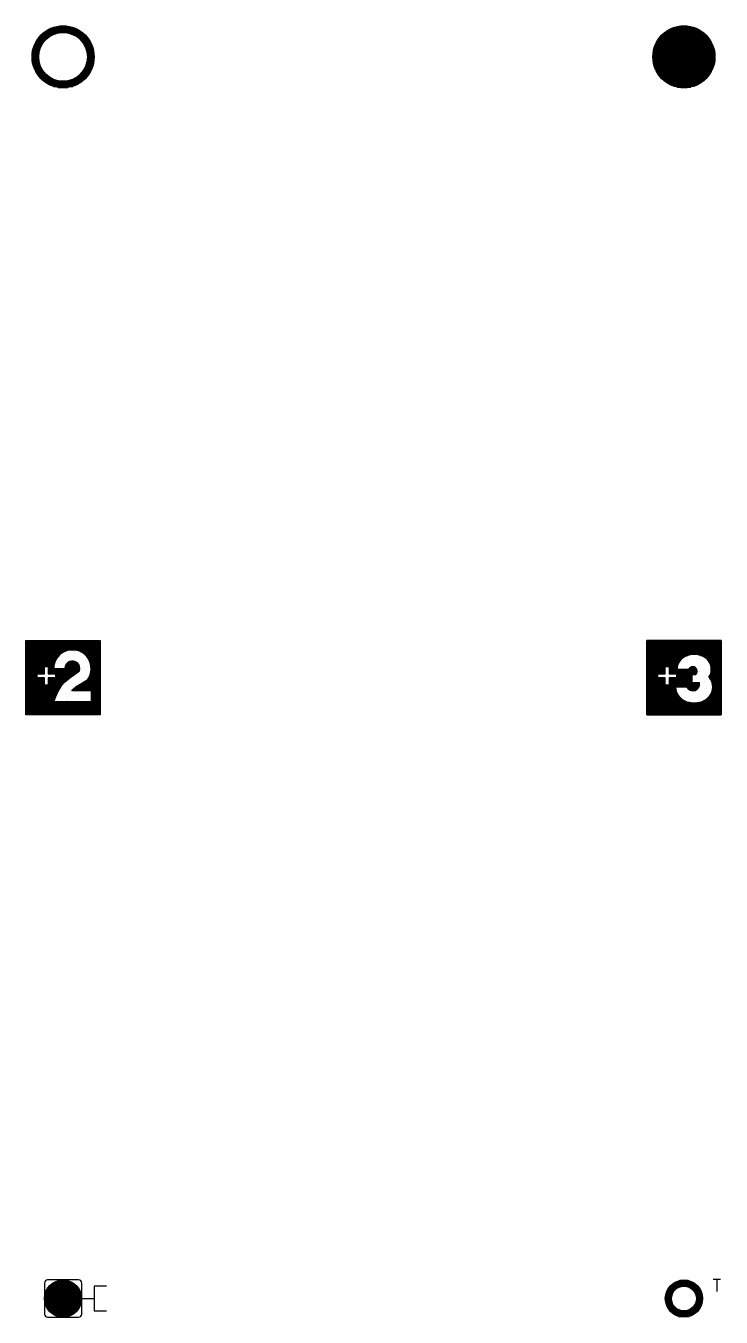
# Model space of a CAD drawing. Header units: millimetres. Extents: x -3 to 2253, y -3 to 1300.
# Drawn here: x 1699 to 1811, y 702 to 910 of the extents above; entities that cross this region are included whole.
import ezdxf

# ---------------------------------------------------------------- set-up
doc = ezdxf.new("R2010")
doc.units = ezdxf.units.MM
for name, color, linetype in [('CYAN', 4, 'Continuous'), ('GROEN', 3, 'Continuous'), ('ROOD', 1, 'Continuous'), ('TXT', 7, 'Continuous'), ('VEILIG', 7, 'Continuous')]:
    doc.layers.add(name, color=color, linetype=linetype)
doc.styles.add('ROMAND', font='romand')

# ---------------------------------------------------------------- blocks, each defined once
blk = doc.blocks.new('*X507')
at = {"color": 0}
for p, q in [((-2.12, 2.12), (2.12, 2.12)), ((-1.98, 2.25), (1.98, 2.25)), ((-1.83, 2.38), (1.83, 2.38)), ((-1.66, 2.5), (1.66, 2.5)), ((-1.45, 2.62), (1.45, 2.62)), ((-1.2, 2.75), (1.2, 2.75)), ((-0.86, 2.88), (0.86, 2.88)), ((-3, 0.12), (3, 0.12)), ((-3, 0), (3, 0)), ((-2.99, 0.25), (2.99, 0.25)), ((-2.98, 0.38), (2.98, 0.38)), ((-2.96, 0.5), (2.96, 0.5)), ((-2.93, 0.62), (2.93, 0.62)), ((-2.9, 0.75), (2.9, 0.75)), ((-2.87, 0.88), (2.87, 0.88)), ((-2.83, 1), (2.83, 1)), ((-2.78, 1.12), (2.78, 1.12)), ((-2.73, 1.25), (2.73, 1.25)), ((-2.67, 1.38), (2.67, 1.38)), ((-2.6, 1.5), (2.6, 1.5)), ((-2.52, 1.62), (2.52, 1.62)), ((-2.44, 1.75), (2.44, 1.75)), ((-2.34, 1.88), (2.34, 1.88)), ((-2.24, 2), (2.24, 2)), ((-3, -0.12), (3, -0.12)), ((-2.99, -0.25), (2.99, -0.25)), ((-2.98, -0.38), (2.98, -0.38)), ((-2.96, -0.5), (2.96, -0.5)), ((-2.93, -0.62), (2.93, -0.62)), ((-2.9, -0.75), (2.9, -0.75)), ((-2.87, -0.88), (2.87, -0.88)), ((-2.83, -1), (2.83, -1)), ((-2.78, -1.12), (2.78, -1.12)), ((-2.73, -1.25), (2.73, -1.25)), ((-2.67, -1.38), (2.67, -1.38)), ((-2.6, -1.5), (2.6, -1.5)), ((-2.52, -1.62), (2.52, -1.62)), ((-2.44, -1.75), (2.44, -1.75)), ((-2.34, -1.88), (2.34, -1.88)), ((-2.24, -2), (2.24, -2)), ((-2.12, -2.12), (2.12, -2.12)), ((-1.98, -2.25), (1.98, -2.25)), ((-1.83, -2.38), (1.83, -2.38)), ((-1.66, -2.5), (1.66, -2.5)), ((-1.45, -2.62), (1.45, -2.62)), ((-1.2, -2.75), (1.2, -2.75)), ((-0.86, -2.88), (0.86, -2.88))]:
    blk.add_line(p, q, dxfattribs=at)
blk = doc.blocks.new('2006')
at = {"layer": 'VEILIG'}
for p, q in [((-3, 2.5), (-3, -2.5)), ((2.5, 3), (-2.5, 3)), ((3, -2.5), (3, 2.5)), ((3, 0), (5, 0)), ((5, 2), (5, -2)), ((7, 2), (5, 2)), ((5, -2), (7, -2)), ((-2.5, -3), (2.5, -3))]:
    blk.add_line(p, q, dxfattribs=at)
blk.add_circle((0, 0), 3, dxfattribs=at)
for centre, start, end in [((-2.5, 2.5), 90, 180), ((2.5, 2.5), 0, 90), ((-2.5, -2.5), 180, 270), ((2.5, -2.5), 270, 0)]:
    blk.add_arc(centre, 0.5, start, end, dxfattribs=at)
at = {"layer": 'ROOD'}
blk.add_blockref('*X507', (0, 0), dxfattribs=at)
blk = doc.blocks.new('*X509')
at = {"color": 0}
for p, q in [((852.66, 203.88), (854.3, 203.88)), ((852.76, 204), (857.24, 204)), ((852.88, 204.12), (857.12, 204.12)), ((853.02, 204.25), (856.98, 204.25)), ((853.17, 204.38), (856.83, 204.38)), ((853.34, 204.5), (856.66, 204.5)), ((853.55, 204.62), (856.45, 204.62)), ((853.8, 204.75), (856.2, 204.75)), ((854.14, 204.88), (855.86, 204.88)), ((855.7, 203.88), (857.34, 203.88)), ((852, 202.12), (853, 202.12)), ((852, 202), (853, 202)), ((852, 201.88), (853, 201.88)), ((852.01, 202.25), (853.02, 202.25)), ((852.02, 202.38), (853.04, 202.38)), ((852.04, 202.5), (853.06, 202.5)), ((852.07, 202.62), (853.1, 202.62)), ((852.1, 202.75), (853.15, 202.75)), ((852.13, 202.88), (853.2, 202.88)), ((852.17, 203), (853.27, 203)), ((852.22, 203.12), (853.35, 203.12)), ((852.27, 203.25), (853.44, 203.25)), ((852.33, 203.38), (853.55, 203.38)), ((852.4, 203.5), (853.68, 203.5)), ((852.48, 203.62), (853.83, 203.62)), ((852.56, 203.75), (854.03, 203.75)), ((855.97, 203.75), (857.44, 203.75)), ((856.17, 203.62), (857.52, 203.62)), ((856.32, 203.5), (857.6, 203.5)), ((856.45, 203.38), (857.67, 203.38)), ((856.56, 203.25), (857.73, 203.25)), ((856.65, 203.12), (857.78, 203.12)), ((856.73, 203), (857.83, 203)), ((856.8, 202.88), (857.87, 202.88)), ((856.85, 202.75), (857.9, 202.75)), ((856.9, 202.62), (857.93, 202.62)), ((856.94, 202.5), (857.96, 202.5)), ((856.96, 202.38), (857.98, 202.38)), ((856.98, 202.25), (857.99, 202.25)), ((857, 202.12), (858, 202.12)), ((857, 202), (858, 202)), ((857, 201.88), (858, 201.88)), ((852.01, 201.75), (853.02, 201.75)), ((852.02, 201.62), (853.04, 201.62)), ((852.04, 201.5), (853.06, 201.5)), ((852.07, 201.38), (853.1, 201.38)), ((852.1, 201.25), (853.15, 201.25)), ((852.13, 201.12), (853.2, 201.12)), ((852.17, 201), (853.27, 201)), ((852.22, 200.88), (853.35, 200.88)), ((852.27, 200.75), (853.44, 200.75)), ((852.33, 200.62), (853.55, 200.62)), ((852.4, 200.5), (853.68, 200.5)), ((852.48, 200.38), (853.83, 200.38)), ((852.56, 200.25), (854.03, 200.25)), ((852.66, 200.12), (854.3, 200.12)), ((852.76, 200), (857.24, 200)), ((852.88, 199.88), (857.12, 199.88)), ((853.02, 199.75), (856.98, 199.75)), ((855.7, 200.12), (857.34, 200.12)), ((855.97, 200.25), (857.44, 200.25)), ((856.17, 200.38), (857.52, 200.38)), ((856.32, 200.5), (857.6, 200.5)), ((856.45, 200.62), (857.67, 200.62)), ((856.56, 200.75), (857.73, 200.75)), ((856.65, 200.88), (857.78, 200.88)), ((856.73, 201), (857.83, 201)), ((856.8, 201.12), (857.87, 201.12)), ((856.85, 201.25), (857.9, 201.25)), ((856.9, 201.38), (857.93, 201.38)), ((856.94, 201.5), (857.96, 201.5)), ((856.96, 201.62), (857.98, 201.62)), ((856.98, 201.75), (857.99, 201.75)), ((853.17, 199.62), (856.83, 199.62)), ((853.34, 199.5), (856.66, 199.5)), ((853.55, 199.38), (856.45, 199.38)), ((853.8, 199.25), (856.2, 199.25)), ((854.14, 199.12), (855.86, 199.12))]:
    blk.add_line(p, q, dxfattribs=at)
blk = doc.blocks.new('2007')
at = {"layer": 'VEILIG'}
for radius in [3, 2]:
    blk.add_circle((0, 0), radius, dxfattribs=at)
at = {"layer": 'ROOD'}
blk.add_blockref('*X509', (-855, -202), dxfattribs=at)
at = {"layer": 'TXT', "style": 'ROMAND'}
blk.add_text('T', height=2, dxfattribs=at).set_placement((4.61, 1.11))
blk = doc.blocks.new('*X565')
at = {"color": 0}
for p, q in [((-6, 5.91), (6, 5.91)), ((-6, 5.82), (6, 5.82)), ((-6, 5.72), (6, 5.72)), ((-6, 5.63), (6, 5.63)), ((-6, 5.53), (6, 5.53)), ((-6, 5.44), (6, 5.44)), ((-6, 5.35), (6, 5.35)), ((-6, 5.25), (6, 5.25)), ((-6, 5.16), (6, 5.16)), ((-6, 5.07), (6, 5.07)), ((-6, 4.97), (6, 4.97)), ((-6, 4.88), (6, 4.88)), ((-6, 4.78), (6, 4.78)), ((-6, 4.69), (6, 4.69)), ((-6, 4.6), (6, 4.6)), ((-6, 4.5), (6, 4.5)), ((-6, 4.41), (0.77, 4.41)), ((-6, 4.31), (0.46, 4.31)), ((-6, 4.22), (0.24, 4.22)), ((2.23, 4.41), (6, 4.41)), ((2.54, 4.31), (6, 4.31)), ((2.76, 4.22), (6, 4.22)), ((-6, 4.13), (0.05, 4.13)), ((-6, 4.03), (-0.11, 4.03)), ((-6, 3.94), (-0.25, 3.94)), ((-6, 3.85), (-0.37, 3.85)), ((-6, 3.75), (-0.48, 3.75)), ((-6, 3.66), (-0.58, 3.66)), ((-6, 3.56), (-0.68, 3.56)), ((-6, 3.47), (-0.76, 3.47)), ((-6, 3.38), (-0.84, 3.38)), ((-6, 3.28), (-0.91, 3.28)), ((-6, 3.19), (-0.98, 3.19)), ((-6, 3.1), (-1.04, 3.1)), ((-6, 3), (-1.1, 3)), ((-6, 2.91), (-1.15, 2.91)), ((-6, 2.81), (-1.2, 2.81)), ((-6, 2.72), (-1.24, 2.72)), ((-6, 2.63), (-1.28, 2.63)), ((-6, 2.53), (-1.32, 2.53)), ((-6, 2.44), (-1.35, 2.44)), ((-6, 2.35), (-1.38, 2.35)), ((-6, 2.25), (-1.4, 2.25)), ((-6, 2.16), (-1.43, 2.16)), ((0.5, 2.16), (2.5, 2.16)), ((0.56, 2.25), (2.44, 2.25)), ((0.65, 2.35), (2.35, 2.35)), ((0.75, 2.44), (2.25, 2.44)), ((0.89, 2.53), (2.11, 2.53)), ((1.09, 2.63), (1.91, 2.63)), ((2.95, 4.13), (6, 4.13)), ((3.11, 4.03), (6, 4.03)), ((3.25, 3.94), (6, 3.94)), ((3.37, 3.85), (6, 3.85)), ((3.48, 3.75), (6, 3.75)), ((3.58, 3.66), (6, 3.66)), ((3.68, 3.56), (6, 3.56)), ((3.76, 3.47), (6, 3.47)), ((3.84, 3.38), (6, 3.38)), ((3.91, 3.28), (6, 3.28)), ((3.98, 3.19), (6, 3.19)), ((4.04, 3.1), (6, 3.1)), ((4.1, 3), (6, 3)), ((4.15, 2.91), (6, 2.91)), ((4.2, 2.81), (6, 2.81)), ((4.24, 2.72), (6, 2.72)), ((4.28, 2.63), (6, 2.63)), ((4.32, 2.53), (6, 2.53)), ((4.35, 2.44), (6, 2.44)), ((4.38, 2.35), (6, 2.35)), ((4.4, 2.25), (6, 2.25)), ((4.43, 2.16), (6, 2.16)), ((-6, 2.06), (-1.45, 2.06)), ((-6, 1.97), (-1.46, 1.97)), ((-6, 1.88), (-1.48, 1.88)), ((-6, 1.78), (-3, 1.78)), ((-6, 1.69), (-3, 1.69)), ((-6, 1.59), (-3, 1.59)), ((-6, 1.5), (-3, 1.5)), ((-6, 1.41), (-3, 1.41)), ((-6, 1.31), (-3, 1.31)), ((-6, 1.22), (-3, 1.22)), ((-6, 1.13), (-3, 1.13)), ((-6, 1.03), (-3, 1.03)), ((-6, 0.94), (-3, 0.94)), ((-6, 0.84), (-3, 0.84)), ((-6, 0.75), (-3, 0.75)), ((-6, 0.66), (-3, 0.66)), ((-6, 0.56), (-4.2, 0.56)), ((-6, 0.47), (-4.2, 0.47)), ((-6, 0.38), (-4.2, 0.38)), ((-6, 0.28), (-4.2, 0.28)), ((-6, 0.19), (-4.2, 0.19)), ((-6, 0.09), (-4.2, 0.09)), ((-6, 0), (-4.2, 0)), ((-2.4, 1.78), (-1.49, 1.78)), ((-2.4, 1.69), (-1.49, 1.69)), ((-2.4, 1.59), (-1.5, 1.59)), ((-2.4, 1.5), (-1.5, 1.5)), ((-2.4, 1.41), (2.7, 1.41)), ((-2.4, 1.31), (2.69, 1.31)), ((-2.4, 1.22), (2.67, 1.22)), ((-2.4, 1.13), (2.64, 1.13)), ((-2.4, 1.03), (2.52, 1.03)), ((-2.4, 0.94), (2.4, 0.94)), ((-2.4, 0.84), (2.27, 0.84)), ((-2.4, 0.75), (2.14, 0.75)), ((-2.4, 0.66), (2.01, 0.66)), ((-1.2, 0.56), (1.89, 0.56)), ((-1.2, 0.47), (1.76, 0.47)), ((-1.2, 0.38), (1.64, 0.38)), ((-1.2, 0.28), (1.52, 0.28)), ((-1.2, 0.19), (1.4, 0.19)), ((-1.2, 0.09), (1.28, 0.09)), ((-1.2, 0), (1.15, 0)), ((0.3, 1.59), (2.7, 1.59)), ((0.3, 1.5), (2.7, 1.5)), ((0.31, 1.69), (2.69, 1.69)), ((0.33, 1.78), (2.67, 1.78)), ((0.36, 1.88), (2.64, 1.88)), ((0.4, 1.97), (2.6, 1.97)), ((0.44, 2.06), (2.56, 2.06)), ((4.19, 0), (6, 0)), ((4.23, 0.09), (6, 0.09)), ((4.27, 0.19), (6, 0.19)), ((4.3, 0.28), (6, 0.28)), ((4.32, 0.38), (6, 0.38)), ((4.34, 0.47), (6, 0.47)), ((4.35, 0.56), (6, 0.56)), ((4.38, 0.66), (6, 0.66)), ((4.4, 0.75), (6, 0.75)), ((4.43, 0.84), (6, 0.84)), ((4.45, 2.06), (6, 2.06)), ((4.45, 0.94), (6, 0.94)), ((4.46, 1.97), (6, 1.97)), ((4.46, 1.03), (6, 1.03)), ((4.48, 1.88), (6, 1.88)), ((4.48, 1.13), (6, 1.13)), ((4.49, 1.78), (6, 1.78)), ((4.49, 1.69), (6, 1.69)), ((4.49, 1.31), (6, 1.31)), ((4.49, 1.22), (6, 1.22)), ((4.5, 1.59), (6, 1.59)), ((4.5, 1.5), (6, 1.5)), ((4.5, 1.41), (6, 1.41)), ((-6, -0.09), (-3, -0.09)), ((-6, -0.19), (-3, -0.19)), ((-6, -0.28), (-3, -0.28)), ((-6, -0.38), (-3, -0.38)), ((-6, -0.47), (-3, -0.47)), ((-6, -0.56), (-3, -0.56)), ((-6, -0.66), (-3, -0.66)), ((-6, -0.75), (-3, -0.75)), ((-6, -0.84), (-3, -0.84)), ((-6, -0.94), (-3, -0.94)), ((-6, -1.03), (-3, -1.03)), ((-6, -1.13), (-3, -1.13)), ((-6, -1.22), (-0.2, -1.22)), ((-6, -1.31), (-0.26, -1.31)), ((-6, -1.41), (-0.32, -1.41)), ((-6, -1.5), (-0.39, -1.5)), ((-6, -1.59), (-0.45, -1.59)), ((-6, -1.69), (-0.52, -1.69)), ((-6, -1.78), (-0.57, -1.78)), ((-6, -1.88), (-0.62, -1.88)), ((-6, -1.97), (-0.67, -1.97)), ((-6, -2.06), (-0.72, -2.06)), ((-2.4, -0.09), (1.03, -0.09)), ((-2.4, -0.19), (0.91, -0.19)), ((-2.4, -0.28), (0.79, -0.28)), ((-2.4, -0.38), (0.67, -0.38)), ((-2.4, -0.47), (0.55, -0.47)), ((-2.4, -0.56), (0.43, -0.56)), ((-2.4, -0.66), (0.3, -0.66)), ((-2.4, -0.75), (0.21, -0.75)), ((-2.4, -0.84), (0.13, -0.84)), ((-2.4, -0.94), (0.05, -0.94)), ((-2.4, -1.03), (-0.04, -1.03)), ((-2.4, -1.13), (-0.12, -1.13)), ((1.45, -2.06), (6, -2.06)), ((1.53, -1.97), (6, -1.97)), ((1.62, -1.88), (6, -1.88)), ((1.72, -1.78), (6, -1.78)), ((1.82, -1.69), (6, -1.69)), ((1.91, -1.59), (6, -1.59)), ((2.01, -1.5), (6, -1.5)), ((2.12, -1.41), (6, -1.41)), ((2.27, -1.31), (6, -1.31)), ((2.43, -1.22), (6, -1.22)), ((2.58, -1.13), (6, -1.13)), ((2.74, -1.03), (6, -1.03)), ((2.9, -0.94), (6, -0.94)), ((3.06, -0.84), (6, -0.84)), ((3.22, -0.75), (6, -0.75)), ((3.38, -0.66), (6, -0.66)), ((3.54, -0.56), (6, -0.56)), ((3.7, -0.47), (6, -0.47)), ((3.85, -0.38), (6, -0.38)), ((3.96, -0.28), (6, -0.28)), ((4.05, -0.19), (6, -0.19)), ((4.13, -0.09), (6, -0.09)), ((-6, -2.16), (-0.77, -2.16)), ((-6, -2.25), (-0.82, -2.25)), ((-6, -2.35), (-0.86, -2.35)), ((-6, -2.44), (-0.9, -2.44)), ((-6, -2.53), (-0.94, -2.53)), ((-6, -2.63), (-0.98, -2.63)), ((-6, -2.72), (-1.02, -2.72)), ((-6, -2.81), (-1.06, -2.81)), ((-6, -2.91), (-1.1, -2.91)), ((-6, -3), (-1.14, -3)), ((-6, -3.1), (-1.18, -3.1)), ((-6, -3.19), (-1.22, -3.19)), ((-6, -3.28), (-1.26, -3.28)), ((-6, -3.38), (-1.29, -3.38)), ((-6, -3.47), (-1.33, -3.47)), ((-6, -3.56), (-1.37, -3.56)), ((-6, -3.66), (-1.4, -3.66)), ((-6, -3.75), (-1.44, -3.75)), ((-6, -3.85), (-1.48, -3.85)), ((-6, -3.94), (6, -3.94)), ((-6, -4.03), (6, -4.03)), ((-6, -4.13), (6, -4.13)), ((4.5, -2.16), (6, -2.16)), ((4.5, -2.25), (6, -2.25)), ((4.5, -2.35), (6, -2.35)), ((4.5, -2.44), (6, -2.44)), ((4.5, -2.53), (6, -2.53)), ((4.5, -2.63), (6, -2.63)), ((4.5, -2.72), (6, -2.72)), ((4.5, -2.81), (6, -2.81)), ((4.5, -2.91), (6, -2.91)), ((4.5, -3), (6, -3)), ((4.5, -3.1), (6, -3.1)), ((4.5, -3.19), (6, -3.19)), ((4.5, -3.28), (6, -3.28)), ((4.5, -3.38), (6, -3.38)), ((4.5, -3.47), (6, -3.47)), ((4.5, -3.56), (6, -3.56)), ((4.5, -3.66), (6, -3.66)), ((4.5, -3.75), (6, -3.75)), ((4.5, -3.85), (6, -3.85)), ((-6, -4.22), (6, -4.22)), ((-6, -4.31), (6, -4.31)), ((-6, -4.41), (6, -4.41)), ((-6, -4.5), (6, -4.5)), ((-6, -4.6), (6, -4.6)), ((-6, -4.69), (6, -4.69)), ((-6, -4.78), (6, -4.78)), ((-6, -4.88), (6, -4.88)), ((-6, -4.97), (6, -4.97)), ((-6, -5.07), (6, -5.07)), ((-6, -5.16), (6, -5.16)), ((-6, -5.25), (6, -5.25)), ((-6, -5.35), (6, -5.35)), ((-6, -5.44), (6, -5.44)), ((-6, -5.53), (6, -5.53)), ((-6, -5.63), (6, -5.63)), ((-6, -5.72), (6, -5.72)), ((-6, -5.82), (6, -5.82)), ((-6, -5.91), (6, -5.91))]:
    blk.add_line(p, q, dxfattribs=at)
blk = doc.blocks.new('PIC-102')
at = {"layer": 'VEILIG'}
for p, q in [((-6, 6), (6, 6)), ((-6, -6), (-6, 6)), ((1.8, 4.2), (1.8, 4.2)), ((6, 6), (6, -6)), ((-1.5, 1.5), (0.3, 1.5)), ((4.5, -3.9), (-1.5, -3.9)), ((4.5, -2.1), (1.42, -2.1)), ((4.5, -2.1), (4.5, -3.9)), ((6, -6), (-6, -6))]:
    blk.add_line(p, q, dxfattribs=at)
blk.add_lwpolyline([(-3, 0), (-4.2, 0), (-4.2, 0.6), (-3, 0.6), (-3, 1.8), (-2.4, 1.8), (-2.4, 0.6), (-1.2, 0.6), (-1.2, 0), (-2.4, 0), (-2.4, -1.2), (-3, -1.2)], close=True, dxfattribs=at)
for points in [[(-1.5, -3.9), (-1.15, -3), (-0.84, -2.3), (-0.54, -1.72), (-0.18, -1.2), (0.27, -0.69), (1.32, 0.13), (1.82, 0.52), (2.64, 1.12)], [(0.52, -3.69), (0.52, -3.69)], [(0.52, -3.69), (0.52, -3.69)], [(0.78, -3.07), (0.78, -3.07)], [(0.78, -3.07), (0.78, -3.07)], [(1.01, -2.65), (1.01, -2.65)], [(1.01, -2.65), (1.01, -2.65)], [(1.24, -2.31), (1.24, -2.31)], [(1.24, -2.31), (1.24, -2.31)]]:
    blk.add_lwpolyline(points, dxfattribs=at)
blk.add_lwpolyline([(1.42, -2.1), (1.57, -1.92), (2.09, -1.42), (2.75, -1.03), (3.73, -0.45, 0.259244), (4.34, 0.54, 0.259244)], format="xyb", dxfattribs=at)
for radius in [3, 1.2]:
    blk.add_arc((1.5, 1.5), radius, 341.3224, 180, dxfattribs=at)
at = {"layer": 'GROEN'}
blk.add_blockref('*X565', (0, 0), dxfattribs=at)
blk = doc.blocks.new('*X567')
at = {"color": 0}
for p, q in [((-6, 5.94), (6, 5.94)), ((-6, 5.85), (6, 5.85)), ((-6, 5.76), (6, 5.76)), ((-6, 5.67), (6, 5.67)), ((-6, 5.58), (6, 5.58)), ((-6, 5.49), (6, 5.49)), ((-6, 5.4), (6, 5.4)), ((-6, 5.31), (6, 5.31)), ((-6, 5.22), (6, 5.22)), ((-6, 5.13), (6, 5.13)), ((-6, 5.04), (6, 5.04)), ((-6, 4.95), (6, 4.95)), ((-6, 4.86), (6, 4.86)), ((-6, 4.77), (6, 4.77)), ((-6, 4.68), (6, 4.68)), ((-6, 4.59), (6, 4.59)), ((-6, 4.5), (6, 4.5)), ((-6, 4.41), (6, 4.41)), ((-6, 4.32), (6, 4.32)), ((-6, 4.23), (6, 4.23)), ((-6, 4.14), (6, 4.14)), ((-6, 4.05), (6, 4.05)), ((-6, 3.96), (6, 3.96)), ((-6, 3.87), (6, 3.87)), ((-6, 3.78), (6, 3.78)), ((-6, 3.69), (0.95, 3.69)), ((-6, 3.6), (0.62, 3.6)), ((-6, 3.51), (0.39, 3.51)), ((-6, 3.42), (0.2, 3.42)), ((-6, 3.33), (0.04, 3.33)), ((-6, 3.24), (-0.09, 3.24)), ((-6, 3.15), (-0.21, 3.15)), ((-6, 3.06), (-0.32, 3.06)), ((-6, 2.97), (-0.42, 2.97)), ((-6, 2.88), (-0.5, 2.88)), ((-6, 2.79), (-0.58, 2.79)), ((-6, 2.7), (-0.65, 2.7)), ((-6, 2.61), (-0.72, 2.61)), ((-6, 2.52), (-0.78, 2.52)), ((-6, 2.43), (-0.83, 2.43)), ((-6, 2.34), (-0.88, 2.34)), ((-6, 2.25), (-0.92, 2.25)), ((-6, 2.16), (-0.96, 2.16)), ((2.36, 3.69), (6, 3.69)), ((2.68, 3.6), (6, 3.6)), ((2.92, 3.51), (6, 3.51)), ((3.1, 3.42), (6, 3.42)), ((3.26, 3.33), (6, 3.33)), ((3.4, 3.24), (6, 3.24)), ((3.52, 3.15), (6, 3.15)), ((3.62, 3.06), (6, 3.06)), ((3.72, 2.97), (6, 2.97)), ((3.8, 2.88), (6, 2.88)), ((3.88, 2.79), (6, 2.79)), ((3.95, 2.7), (6, 2.7)), ((4.02, 2.61), (6, 2.61)), ((4.08, 2.52), (6, 2.52)), ((4.13, 2.43), (6, 2.43)), ((4.18, 2.34), (6, 2.34)), ((4.22, 2.25), (6, 2.25)), ((4.26, 2.16), (6, 2.16)), ((-6, 2.07), (-0.99, 2.07)), ((-6, 1.98), (-1.02, 1.98)), ((-6, 1.89), (-1.05, 1.89)), ((-6, 1.8), (-3, 1.8)), ((-6, 1.71), (-3, 1.71)), ((-6, 1.62), (-3, 1.62)), ((-6, 1.53), (-3, 1.53)), ((-6, 1.44), (-3, 1.44)), ((-6, 1.35), (-3, 1.35)), ((-6, 1.26), (-3, 1.26)), ((-6, 1.17), (-3, 1.17)), ((-6, 1.08), (-3, 1.08)), ((-6, 0.99), (-3, 0.99)), ((-6, 0.9), (-3, 0.9)), ((-6, 0.81), (-3, 0.81)), ((-6, 0.72), (-3, 0.72)), ((-6, 0.63), (-3, 0.63)), ((-6, 0.54), (-4.2, 0.54)), ((-6, 0.45), (-4.2, 0.45)), ((-6, 0.36), (-4.2, 0.36)), ((-6, 0.27), (-4.2, 0.27)), ((-6, 0.18), (-4.2, 0.18)), ((-6, 0.09), (-4.2, 0.09)), ((-6, 0), (-4.2, 0)), ((-2.4, 1.8), (-1.07, 1.8)), ((-2.4, 1.71), (-1.08, 1.71)), ((-2.4, 1.62), (-1.1, 1.62)), ((-2.4, 1.53), (-1.11, 1.53)), ((-2.4, 1.44), (-1.11, 1.44)), ((-2.4, 1.35), (-1.11, 1.35)), ((-2.4, 1.26), (2.1, 1.26)), ((-2.4, 1.17), (2.12, 1.17)), ((-2.4, 1.08), (2.13, 1.08)), ((-2.4, 0.99), (2.13, 0.99)), ((-2.4, 0.9), (2.12, 0.9)), ((-2.4, 0.81), (2.1, 0.81)), ((-2.4, 0.72), (2.06, 0.72)), ((-2.4, 0.63), (2.01, 0.63)), ((-1.2, 0.54), (1.94, 0.54)), ((-1.2, 0.45), (1.3, 0.45)), ((-1.2, 0.36), (1.3, 0.36)), ((-1.2, 0.27), (1.3, 0.27)), ((-1.2, 0.18), (1.3, 0.18)), ((-1.2, 0.09), (1.3, 0.09)), ((-1.2, 0), (1.3, 0)), ((0.75, 1.35), (2.06, 1.35)), ((0.8, 1.44), (2.01, 1.44)), ((0.87, 1.53), (1.94, 1.53)), ((0.97, 1.62), (1.84, 1.62)), ((1.13, 1.71), (1.68, 1.71)), ((4.04, 0.09), (6, 0.09)), ((4.09, 0), (6, 0)), ((4.1, 0.18), (6, 0.18)), ((4.14, 0.27), (6, 0.27)), ((4.19, 0.36), (6, 0.36)), ((4.23, 0.45), (6, 0.45)), ((4.27, 0.54), (6, 0.54)), ((4.29, 2.07), (6, 2.07)), ((4.3, 0.63), (6, 0.63)), ((4.32, 1.98), (6, 1.98)), ((4.32, 0.72), (6, 0.72)), ((4.35, 1.89), (6, 1.89)), ((4.35, 0.81), (6, 0.81)), ((4.37, 1.8), (6, 1.8)), ((4.37, 0.9), (6, 0.9)), ((4.38, 1.71), (6, 1.71)), ((4.38, 0.99), (6, 0.99)), ((4.4, 1.62), (6, 1.62)), ((4.4, 1.08), (6, 1.08)), ((4.41, 1.53), (6, 1.53)), ((4.41, 1.44), (6, 1.44)), ((4.41, 1.35), (6, 1.35)), ((4.41, 1.26), (6, 1.26)), ((4.41, 1.17), (6, 1.17)), ((-6, -0.09), (-3, -0.09)), ((-6, -0.18), (-3, -0.18)), ((-6, -0.27), (-3, -0.27)), ((-6, -0.36), (-3, -0.36)), ((-6, -0.45), (-3, -0.45)), ((-6, -0.54), (-3, -0.54)), ((-6, -0.63), (-3, -0.63)), ((-6, -0.72), (-3, -0.72)), ((-6, -0.81), (-3, -0.81)), ((-6, -0.9), (-3, -0.9)), ((-6, -0.99), (-3, -0.99)), ((-6, -1.08), (-3, -1.08)), ((-6, -1.17), (-3, -1.17)), ((-6, -1.26), (2.5, -1.26)), ((-6, -1.35), (2.48, -1.35)), ((-6, -1.44), (2.44, -1.44)), ((-6, -1.53), (-1.35, -1.53)), ((-6, -1.62), (-1.34, -1.62)), ((-6, -1.71), (-1.34, -1.71)), ((-6, -1.8), (-1.33, -1.8)), ((-6, -1.89), (-1.31, -1.89)), ((-6, -1.98), (-1.3, -1.98)), ((-6, -2.07), (-1.27, -2.07)), ((-2.4, -0.09), (1.3, -0.09)), ((-2.4, -0.18), (1.3, -0.18)), ((-2.4, -0.27), (1.3, -0.27)), ((-2.4, -0.36), (1.3, -0.36)), ((-2.4, -0.45), (1.3, -0.45)), ((-2.4, -0.54), (1.3, -0.54)), ((-2.4, -0.63), (1.3, -0.63)), ((-2.4, -0.72), (1.3, -0.72)), ((-2.4, -0.81), (2.52, -0.81)), ((-2.4, -0.9), (2.53, -0.9)), ((-2.4, -0.99), (2.53, -0.99)), ((-2.4, -1.08), (2.53, -1.08)), ((-2.4, -1.17), (2.52, -1.17)), ((0.47, -1.53), (2.4, -1.53)), ((0.53, -1.62), (2.34, -1.62)), ((0.59, -1.71), (2.27, -1.71)), ((0.68, -1.8), (2.19, -1.8)), ((0.79, -1.89), (2.08, -1.89)), ((0.94, -1.98), (1.93, -1.98)), ((1.18, -2.07), (1.68, -2.07)), ((4.16, -0.09), (6, -0.09)), ((4.23, -0.18), (6, -0.18)), ((4.29, -0.27), (6, -0.27)), ((4.34, -0.36), (6, -0.36)), ((4.39, -0.45), (6, -0.45)), ((4.43, -0.54), (6, -0.54)), ((4.47, -0.63), (6, -0.63)), ((4.51, -0.72), (6, -0.72)), ((4.54, -0.81), (6, -0.81)), ((4.57, -0.9), (6, -0.9)), ((4.57, -2.07), (6, -2.07)), ((4.59, -0.99), (6, -0.99)), ((4.6, -1.98), (6, -1.98)), ((4.61, -1.08), (6, -1.08)), ((4.61, -1.89), (6, -1.89)), ((4.62, -1.17), (6, -1.17)), ((4.63, -1.26), (6, -1.26)), ((4.63, -1.8), (6, -1.8)), ((4.64, -1.35), (6, -1.35)), ((4.64, -1.62), (6, -1.62)), ((4.64, -1.71), (6, -1.71)), ((4.65, -1.44), (6, -1.44)), ((4.65, -1.53), (6, -1.53)), ((-6, -2.16), (-1.25, -2.16)), ((-6, -2.25), (-1.22, -2.25)), ((-6, -2.34), (-1.19, -2.34)), ((-6, -2.43), (-1.15, -2.43)), ((-6, -2.52), (-1.11, -2.52)), ((-6, -2.61), (-1.06, -2.61)), ((-6, -2.7), (-1, -2.7)), ((-6, -2.79), (-0.95, -2.79)), ((-6, -2.88), (-0.88, -2.88)), ((-6, -2.97), (-0.81, -2.97)), ((-6, -3.06), (-0.74, -3.06)), ((-6, -3.15), (-0.65, -3.15)), ((-6, -3.24), (-0.56, -3.24)), ((-6, -3.33), (-0.46, -3.33)), ((-6, -3.42), (-0.35, -3.42)), ((-6, -3.51), (-0.22, -3.51)), ((-6, -3.6), (-0.07, -3.6)), ((-6, -3.69), (0.09, -3.69)), ((-6, -3.78), (0.28, -3.78)), ((-6, -3.87), (0.52, -3.87)), ((-6, -3.96), (0.85, -3.96)), ((-6, -4.05), (6, -4.05)), ((-6, -4.14), (6, -4.14)), ((2.45, -3.96), (6, -3.96)), ((2.78, -3.87), (6, -3.87)), ((3.02, -3.78), (6, -3.78)), ((3.21, -3.69), (6, -3.69)), ((3.37, -3.6), (6, -3.6)), ((3.52, -3.51), (6, -3.51)), ((3.65, -3.42), (6, -3.42)), ((3.76, -3.33), (6, -3.33)), ((3.86, -3.24), (6, -3.24)), ((3.95, -3.15), (6, -3.15)), ((4.04, -3.06), (6, -3.06)), ((4.11, -2.97), (6, -2.97)), ((4.18, -2.88), (6, -2.88)), ((4.25, -2.79), (6, -2.79)), ((4.3, -2.7), (6, -2.7)), ((4.36, -2.61), (6, -2.61)), ((4.41, -2.52), (6, -2.52)), ((4.45, -2.43), (6, -2.43)), ((4.49, -2.34), (6, -2.34)), ((4.52, -2.25), (6, -2.25)), ((4.55, -2.16), (6, -2.16)), ((-6, -4.23), (6, -4.23)), ((-6, -4.32), (6, -4.32)), ((-6, -4.41), (6, -4.41)), ((-6, -4.5), (6, -4.5)), ((-6, -4.59), (6, -4.59)), ((-6, -4.68), (6, -4.68)), ((-6, -4.77), (6, -4.77)), ((-6, -4.86), (6, -4.86)), ((-6, -4.95), (6, -4.95)), ((-6, -5.04), (6, -5.04)), ((-6, -5.13), (6, -5.13)), ((-6, -5.22), (6, -5.22)), ((-6, -5.31), (6, -5.31)), ((-6, -5.4), (6, -5.4)), ((-6, -5.49), (6, -5.49)), ((-6, -5.58), (6, -5.58)), ((-6, -5.67), (6, -5.67)), ((-6, -5.76), (6, -5.76)), ((-6, -5.85), (6, -5.85)), ((-6, -5.94), (6, -5.94))]:
    blk.add_line(p, q, dxfattribs=at)
blk = doc.blocks.new('PIC-103')
for points in [[(-0.15, 0.55), (-0.15, 0.55, 0.107131)], [(0.72, 0.93), (0.72, 0.93, 0.076373)], [(2.46, 0.96), (2.46, 0.96, 0.063305)], [(2.58, 0.93), (2.58, 0.93, 0.008236)], [(3.45, 0.55), (3.45, 0.55, 0.076373)], [(-1.35, -1.5), (-1.35, -1.5, 0.147587)], [(-0.97, -0.24), (-0.97, -0.24, 0.147587)], [(0.45, -1.5), (0.45, -1.5, 0.147587)], [(0.53, -1.24), (0.53, -1.24, 0.147587)], [(0.8, -0.97), (0.8, -0.97, 0.107131)], [(1.17, -0.81), (1.17, -0.81, 0.076373)]]:
    blk.add_lwpolyline(points, format="xyb")
at = {"layer": 'GROEN'}
for p, q in [((-6, 6), (-6, -6)), ((-6, 6), (-6, -6)), ((6, -6), (6, 6)), ((6, -6), (6, 6))]:
    blk.add_line(p, q, dxfattribs=at)
blk.add_lwpolyline([(-6, 6), (-6, -6), (6, -6), (6, 6)], close=True, dxfattribs=at)
at = {"layer": 'VEILIG'}
for p, q in [((-6, -6), (-6, 6)), ((6, 6), (6, -6)), ((-1.11, 1.35), (0.75, 1.35)), ((1.3, 0.52), (1.92, 0.52)), ((1.3, 0.52), (1.3, -0.79)), ((0.45, -1.5), (-1.35, -1.5)), ((1.3, -0.79), (2.51, -0.79))]:
    blk.add_line(p, q, dxfattribs=at)
for points in [[(-6, 6), (-6, -6), (6, -6), (6, 6)], [(-3, 0), (-4.2, 0), (-4.2, 0.6), (-3, 0.6), (-3, 1.8), (-2.4, 1.8), (-2.4, 0.6), (-1.2, 0.6), (-1.2, 0), (-2.4, 0), (-2.4, -1.2), (-3, -1.2)]]:
    blk.add_lwpolyline(points, close=True, dxfattribs=at)
for points in [[(4.03, 0.07, 0.144768), (4.41, 1.36, 0.144768), (4.06, 2.55, 0.107175), (3.3, 3.31, 0.077624), (2.49, 3.66, 0.064784), (1.64, 3.77, 0.064784), (0.8, 3.65, 0.077624), (-0.01, 3.3, 0.107175), (-0.76, 2.54, 0.144046), (-1.11, 1.35, 0.144768)], [(-1.35, -1.5, 0.147587), (-0.97, -2.76, 0.107131), (-0.15, -3.55, 0.076373), (0.72, -3.93, 0.063305), (1.65, -4.05, 0.063305), (2.58, -3.93, 0.076373), (3.45, -3.55, 0.107131), (4.27, -2.76, 0.147587), (4.65, -1.5, 0.147587), (4.27, -0.24, 0.036342), (4.03, 0.07, 0.076373)], [(-0.76, 0.15), (-0.76, 0.15, 0.107175)], [(0.75, 1.13), (0.75, 1.13, 0.107175)], [(0.79, 0.89), (0.79, 0.89, 0.088933)], [(0.97, 0.91), (0.97, 0.91, 0.077624)], [(0.99, 0.52), (0.99, 0.52, 0.104953)], [(0, -0.61), (0, -0.61, 0.077624)], [(0.81, -0.96), (0.81, -0.96, 0.064784)], [(2.48, -0.96, 0.001852), (2.5, -0.95, 0.077624)], [(3.31, -0.6), (3.31, -0.6, 0.107175)]]:
    blk.add_lwpolyline(points, format="xyb", dxfattribs=at)
for centre, radius, start, end in [((1.41, 1.04), 0.728, 314.9502, 154.4436), ((1.43, -1), 1.1, 207.1314, 11.122)]:
    blk.add_arc(centre, radius, start, end, dxfattribs=at)
at = {"layer": 'GROEN'}
blk.add_blockref('*X567', (0, 0), dxfattribs=at)
blk = doc.blocks.new('*X637')
at = {"color": 0}
for p, q in [((9.43, 220.5), (11.22, 220.5)), ((9.62, 220.69), (11.64, 220.69)), ((9.84, 220.88), (12.35, 220.88)), ((10.09, 221.06), (15.91, 221.06)), ((10.37, 221.25), (15.63, 221.25)), ((10.7, 221.44), (15.3, 221.44)), ((11.1, 221.62), (14.9, 221.62)), ((11.64, 221.81), (14.36, 221.81)), ((13.65, 220.88), (16.16, 220.88)), ((14.36, 220.69), (16.38, 220.69)), ((14.78, 220.5), (16.57, 220.5)), ((8.21, 218.44), (9.34, 218.44)), ((8.27, 218.62), (9.42, 218.62)), ((8.34, 218.81), (9.51, 218.81)), ((8.42, 219), (9.62, 219)), ((8.5, 219.19), (9.74, 219.19)), ((8.6, 219.38), (9.87, 219.38)), ((8.71, 219.56), (10.02, 219.56)), ((8.82, 219.75), (10.19, 219.75)), ((8.95, 219.94), (10.39, 219.94)), ((9.1, 220.12), (10.62, 220.12)), ((9.25, 220.31), (10.89, 220.31)), ((15.11, 220.31), (16.75, 220.31)), ((15.38, 220.12), (16.9, 220.12)), ((15.61, 219.94), (17.05, 219.94)), ((15.81, 219.75), (17.18, 219.75)), ((15.98, 219.56), (17.29, 219.56)), ((16.13, 219.38), (17.4, 219.38)), ((16.26, 219.19), (17.5, 219.19)), ((16.38, 219), (17.58, 219)), ((16.49, 218.81), (17.66, 218.81)), ((16.58, 218.62), (17.73, 218.62)), ((16.66, 218.44), (17.79, 218.44)), ((8, 217.12), (9.07, 217.12)), ((8, 216.94), (9.07, 216.94)), ((8.01, 217.31), (9.08, 217.31)), ((8.01, 216.75), (9.08, 216.75)), ((8.02, 216.56), (9.1, 216.56)), ((8.03, 217.5), (9.1, 217.5)), ((8.04, 216.38), (9.12, 216.38)), ((8.05, 217.69), (9.13, 217.69)), ((8.08, 217.88), (9.17, 217.88)), ((8.11, 218.06), (9.22, 218.06)), ((8.16, 218.25), (9.28, 218.25)), ((16.72, 218.25), (17.84, 218.25)), ((16.78, 218.06), (17.89, 218.06)), ((16.83, 217.88), (17.92, 217.88)), ((16.87, 217.69), (17.95, 217.69)), ((16.88, 216.38), (17.96, 216.38)), ((16.9, 217.5), (17.97, 217.5)), ((16.9, 216.56), (17.98, 216.56)), ((16.92, 217.31), (17.99, 217.31)), ((16.92, 216.75), (17.99, 216.75)), ((16.93, 217.12), (18, 217.12)), ((16.93, 216.94), (18, 216.94)), ((8.07, 216.19), (9.16, 216.19)), ((8.1, 216), (9.2, 216)), ((8.14, 215.81), (9.26, 215.81)), ((8.19, 215.62), (9.32, 215.62)), ((8.25, 215.44), (9.4, 215.44)), ((8.32, 215.25), (9.48, 215.25)), ((8.39, 215.06), (9.58, 215.06)), ((8.47, 214.88), (9.7, 214.88)), ((8.57, 214.69), (9.82, 214.69)), ((8.67, 214.5), (9.97, 214.5)), ((8.78, 214.31), (10.13, 214.31)), ((15.87, 214.31), (17.22, 214.31)), ((16.03, 214.5), (17.33, 214.5)), ((16.18, 214.69), (17.43, 214.69)), ((16.3, 214.88), (17.53, 214.88)), ((16.42, 215.06), (17.61, 215.06)), ((16.52, 215.25), (17.68, 215.25)), ((16.6, 215.44), (17.75, 215.44)), ((16.68, 215.62), (17.81, 215.62)), ((16.74, 215.81), (17.86, 215.81)), ((16.8, 216), (17.9, 216)), ((16.84, 216.19), (17.93, 216.19)), ((8.91, 214.12), (10.32, 214.12)), ((9.05, 213.94), (10.54, 213.94)), ((9.2, 213.75), (10.79, 213.75)), ((9.37, 213.56), (11.1, 213.56)), ((9.56, 213.38), (11.49, 213.38)), ((9.77, 213.19), (12.05, 213.19)), ((10, 213), (16, 213)), ((10.27, 212.81), (15.73, 212.81)), ((10.58, 212.62), (15.42, 212.62)), ((10.95, 212.44), (15.05, 212.44)), ((11.44, 212.25), (14.56, 212.25)), ((13.95, 213.19), (16.23, 213.19)), ((14.51, 213.38), (16.44, 213.38)), ((14.9, 213.56), (16.63, 213.56)), ((15.21, 213.75), (16.8, 213.75)), ((15.46, 213.94), (16.95, 213.94)), ((15.68, 214.12), (17.09, 214.12)), ((12.21, 212.06), (13.79, 212.06))]:
    blk.add_line(p, q, dxfattribs=at)
blk = doc.blocks.new('PIC-36')
at = {"layer": 'VEILIG'}
for radius in [5, 3.93]:
    blk.add_circle((0, 0), radius, dxfattribs=at)
at = {"layer": 'ROOD'}
blk.add_blockref('*X637', (-13, -217), dxfattribs=at)
blk = doc.blocks.new('*X640')
at = {"color": 0}
for p, q in [((11.26, 220.52), (14.74, 220.52)), ((11.47, 220.62), (14.53, 220.62)), ((11.71, 220.71), (14.29, 220.71)), ((12.02, 220.81), (13.98, 220.81)), ((12.52, 220.9), (13.48, 220.9)), ((9.35, 218.46), (10.78, 218.46)), ((9.39, 218.55), (10.69, 218.55)), ((9.43, 218.65), (10.59, 218.65)), ((9.48, 218.74), (10.5, 218.74)), ((9.53, 218.84), (10.41, 218.84)), ((9.58, 218.93), (10.31, 218.93)), ((9.63, 219.02), (10.22, 219.02)), ((9.69, 219.12), (10.13, 219.12)), ((9.75, 219.21), (10.03, 219.21)), ((9.82, 219.3), (9.94, 219.3)), ((10.65, 220.15), (15.35, 220.15)), ((10.7, 220.05), (15.47, 220.05)), ((10.78, 220.24), (15.22, 220.24)), ((10.8, 219.96), (15.58, 219.96)), ((10.89, 219.87), (15.69, 219.87)), ((10.93, 220.34), (15.07, 220.34)), ((10.98, 219.77), (15.78, 219.77)), ((11.08, 220.43), (14.92, 220.43)), ((11.08, 219.68), (15.87, 219.68)), ((11.17, 219.59), (15.96, 219.59)), ((11.27, 219.49), (16.04, 219.49)), ((11.36, 219.4), (16.11, 219.4)), ((11.45, 219.3), (16.18, 219.3)), ((11.55, 219.21), (16.25, 219.21)), ((11.64, 219.12), (16.31, 219.12)), ((11.73, 219.02), (16.37, 219.02)), ((11.83, 218.93), (16.42, 218.93)), ((11.92, 218.84), (16.47, 218.84)), ((12.02, 218.74), (16.52, 218.74)), ((12.11, 218.65), (16.57, 218.65)), ((12.2, 218.55), (16.61, 218.55)), ((12.3, 218.46), (16.65, 218.46)), ((9.07, 217.15), (12.1, 217.15)), ((9.07, 217.05), (12.19, 217.05)), ((9.07, 216.96), (12.28, 216.96)), ((9.07, 216.87), (12.38, 216.87)), ((9.08, 217.24), (12, 217.24)), ((9.08, 216.77), (12.47, 216.77)), ((9.08, 216.68), (12.56, 216.68)), ((9.09, 217.43), (11.81, 217.43)), ((9.09, 217.33), (11.91, 217.33)), ((9.09, 216.58), (12.66, 216.58)), ((9.1, 216.49), (12.75, 216.49)), ((9.11, 217.52), (11.72, 217.52)), ((9.12, 217.62), (11.63, 217.62)), ((9.12, 216.4), (12.85, 216.4)), ((9.14, 217.71), (11.53, 217.71)), ((9.15, 217.8), (11.44, 217.8)), ((9.18, 217.9), (11.34, 217.9)), ((9.2, 217.99), (11.25, 217.99)), ((9.22, 218.09), (11.16, 218.09)), ((9.25, 218.18), (11.06, 218.18)), ((9.28, 218.27), (10.97, 218.27)), ((9.32, 218.37), (10.88, 218.37)), ((12.39, 218.37), (16.68, 218.37)), ((12.49, 218.27), (16.72, 218.27)), ((12.58, 218.18), (16.75, 218.18)), ((12.67, 218.09), (16.78, 218.09)), ((12.77, 217.99), (16.8, 217.99)), ((12.86, 217.9), (16.82, 217.9)), ((12.95, 217.8), (16.85, 217.8)), ((13.05, 217.71), (16.86, 217.71)), ((13.14, 217.62), (16.88, 217.62)), ((13.24, 217.52), (16.89, 217.52)), ((13.33, 217.43), (16.91, 217.43)), ((13.42, 217.33), (16.91, 217.33)), ((13.52, 217.24), (16.92, 217.24)), ((13.61, 217.15), (16.93, 217.15)), ((13.7, 217.05), (16.93, 217.05)), ((13.8, 216.96), (16.93, 216.96)), ((13.89, 216.87), (16.93, 216.87)), ((13.99, 216.77), (16.92, 216.77)), ((14.08, 216.68), (16.92, 216.68)), ((14.17, 216.58), (16.91, 216.58)), ((14.27, 216.49), (16.9, 216.49)), ((14.36, 216.4), (16.88, 216.4)), ((9.13, 216.3), (12.94, 216.3)), ((9.15, 216.21), (13.03, 216.21)), ((9.17, 216.12), (13.13, 216.12)), ((9.2, 216.02), (13.22, 216.02)), ((9.22, 215.93), (13.31, 215.93)), ((9.25, 215.83), (13.41, 215.83)), ((9.28, 215.74), (13.5, 215.74)), ((9.31, 215.65), (13.6, 215.65)), ((9.35, 215.55), (13.69, 215.55)), ((9.39, 215.46), (13.78, 215.46)), ((9.43, 215.36), (13.88, 215.36)), ((9.47, 215.27), (13.97, 215.27)), ((9.52, 215.18), (14.07, 215.18)), ((9.57, 215.08), (14.16, 215.08)), ((9.62, 214.99), (14.25, 214.99)), ((9.68, 214.9), (14.35, 214.9)), ((9.74, 214.8), (14.44, 214.8)), ((9.81, 214.71), (14.53, 214.71)), ((9.88, 214.61), (14.63, 214.61)), ((9.95, 214.52), (14.72, 214.52)), ((10.03, 214.43), (14.82, 214.43)), ((10.12, 214.33), (14.91, 214.33)), ((14.45, 216.3), (16.87, 216.3)), ((14.55, 216.21), (16.85, 216.21)), ((14.64, 216.12), (16.83, 216.12)), ((14.74, 216.02), (16.8, 216.02)), ((14.83, 215.93), (16.78, 215.93)), ((14.92, 215.83), (16.75, 215.83)), ((15.02, 215.74), (16.72, 215.74)), ((15.11, 215.65), (16.69, 215.65)), ((15.21, 215.55), (16.65, 215.55)), ((15.3, 215.46), (16.61, 215.46)), ((15.39, 215.36), (16.57, 215.36)), ((15.49, 215.27), (16.53, 215.27)), ((15.58, 215.18), (16.48, 215.18)), ((15.67, 215.08), (16.43, 215.08)), ((15.77, 214.99), (16.38, 214.99)), ((15.86, 214.9), (16.32, 214.9)), ((15.96, 214.8), (16.26, 214.8)), ((16.05, 214.71), (16.19, 214.71)), ((10.21, 214.24), (15, 214.24)), ((10.3, 214.15), (15.1, 214.15)), ((10.4, 214.05), (15.19, 214.05)), ((10.51, 213.96), (15.28, 213.96)), ((10.63, 213.86), (15.37, 213.86)), ((10.76, 213.77), (15.24, 213.77)), ((10.91, 213.68), (15.09, 213.68)), ((11.06, 213.58), (14.94, 213.58)), ((11.24, 213.49), (14.76, 213.49)), ((11.44, 213.4), (14.56, 213.4)), ((11.68, 213.3), (14.32, 213.3)), ((11.98, 213.21), (14.02, 213.21)), ((12.43, 213.11), (13.57, 213.11))]:
    blk.add_line(p, q, dxfattribs=at)
blk = doc.blocks.new('*X639')
at = {"color": 0}
for p, q in [((4, 102), (5.76, 102)), ((4.15, 102.19), (5.7, 102.19)), ((4.31, 102.38), (5.99, 102.38)), ((4.49, 102.56), (6.34, 102.56)), ((4.69, 102.75), (6.83, 102.75)), ((4.92, 102.94), (11.08, 102.94)), ((5.17, 103.12), (10.83, 103.12)), ((5.47, 103.31), (10.53, 103.31)), ((5.82, 103.5), (10.18, 103.5)), ((6.26, 103.69), (9.74, 103.69)), ((6.89, 103.88), (9.11, 103.88)), ((9.17, 102.75), (11.31, 102.75)), ((9.66, 102.56), (11.51, 102.56)), ((10.01, 102.38), (11.69, 102.38)), ((10.3, 102.19), (11.85, 102.19)), ((10.54, 102), (12, 102)), ((3.09, 99.94), (4.18, 99.94)), ((3.13, 100.12), (4.24, 100.12)), ((3.18, 100.31), (4.3, 100.31)), ((3.23, 100.5), (4.37, 100.5)), ((3.29, 100.69), (4.45, 100.69)), ((3.36, 100.88), (4.55, 100.88)), ((3.45, 101.06), (4.66, 101.06)), ((3.53, 101.25), (4.78, 101.25)), ((3.63, 101.44), (6.32, 101.44)), ((3.74, 101.62), (6.13, 101.62)), ((3.87, 101.81), (5.95, 101.81)), ((4.99, 101.25), (6.51, 101.25)), ((5.18, 101.06), (6.7, 101.06)), ((5.37, 100.88), (6.88, 100.88)), ((5.55, 100.69), (7.07, 100.69)), ((5.74, 100.5), (7.26, 100.5)), ((5.93, 100.31), (7.45, 100.31)), ((6.12, 100.12), (7.63, 100.12)), ((6.3, 99.94), (7.82, 99.94)), ((10.74, 101.81), (12.13, 101.81)), ((10.92, 101.62), (12.26, 101.62)), ((11.08, 101.44), (12.37, 101.44)), ((11.22, 101.25), (12.47, 101.25)), ((11.34, 101.06), (12.55, 101.06)), ((11.45, 100.88), (12.64, 100.88)), ((11.55, 100.69), (12.71, 100.69)), ((11.63, 100.5), (12.77, 100.5)), ((11.7, 100.31), (12.82, 100.31)), ((11.76, 100.12), (12.87, 100.12)), ((11.82, 99.94), (12.91, 99.94)), ((3, 99.19), (4.08, 99.19)), ((3, 99), (4.07, 99)), ((3, 98.81), (4.08, 98.81)), ((3.01, 99.38), (4.09, 99.38)), ((3.01, 98.62), (4.09, 98.62)), ((3.03, 99.56), (4.11, 99.56)), ((3.03, 98.44), (4.11, 98.44)), ((3.06, 99.75), (4.14, 99.75)), ((3.06, 98.25), (4.14, 98.25)), ((3.09, 98.06), (4.18, 98.06)), ((3.13, 97.88), (4.24, 97.88)), ((6.49, 99.75), (8.01, 99.75)), ((6.68, 99.56), (8.2, 99.56)), ((6.87, 99.38), (8.38, 99.38)), ((7.05, 99.19), (8.57, 99.19)), ((7.24, 99), (8.76, 99)), ((7.43, 98.81), (8.95, 98.81)), ((7.62, 98.62), (9.13, 98.62)), ((7.8, 98.44), (9.32, 98.44)), ((7.99, 98.25), (9.51, 98.25)), ((8.18, 98.06), (9.7, 98.06)), ((8.37, 97.88), (9.88, 97.88)), ((11.76, 97.88), (12.87, 97.88)), ((11.82, 98.06), (12.91, 98.06)), ((11.86, 99.75), (12.94, 99.75)), ((11.86, 98.25), (12.94, 98.25)), ((11.89, 99.56), (12.97, 99.56)), ((11.89, 98.44), (12.97, 98.44)), ((11.91, 99.38), (12.99, 99.38)), ((11.91, 98.62), (12.99, 98.62)), ((11.92, 99.19), (13, 99.19)), ((11.92, 98.81), (13, 98.81)), ((11.93, 99), (13, 99)), ((3.18, 97.69), (4.3, 97.69)), ((3.23, 97.5), (4.37, 97.5)), ((3.29, 97.31), (4.45, 97.31)), ((3.36, 97.12), (4.55, 97.12)), ((3.45, 96.94), (4.66, 96.94)), ((3.53, 96.75), (4.78, 96.75)), ((3.63, 96.56), (4.92, 96.56)), ((3.74, 96.38), (5.08, 96.38)), ((3.87, 96.19), (5.26, 96.19)), ((4, 96), (5.46, 96)), ((4.15, 95.81), (5.7, 95.81)), ((8.55, 97.69), (10.07, 97.69)), ((8.74, 97.5), (10.26, 97.5)), ((8.93, 97.31), (10.45, 97.31)), ((9.12, 97.12), (10.63, 97.12)), ((9.3, 96.94), (10.82, 96.94)), ((9.49, 96.75), (11.01, 96.75)), ((9.68, 96.56), (12.37, 96.56)), ((9.87, 96.38), (12.26, 96.38)), ((10.05, 96.19), (12.13, 96.19)), ((10.24, 96), (12, 96)), ((10.3, 95.81), (11.85, 95.81)), ((11.22, 96.75), (12.47, 96.75)), ((11.34, 96.94), (12.55, 96.94)), ((11.45, 97.12), (12.64, 97.12)), ((11.55, 97.31), (12.71, 97.31)), ((11.63, 97.5), (12.77, 97.5)), ((11.7, 97.69), (12.82, 97.69)), ((4.31, 95.62), (5.99, 95.62)), ((4.49, 95.44), (6.34, 95.44)), ((4.69, 95.25), (6.83, 95.25)), ((4.92, 95.06), (11.08, 95.06)), ((5.17, 94.88), (10.83, 94.88)), ((5.47, 94.69), (10.53, 94.69)), ((5.82, 94.5), (10.18, 94.5)), ((6.26, 94.31), (9.74, 94.31)), ((6.89, 94.12), (9.11, 94.12)), ((9.17, 95.25), (11.31, 95.25)), ((9.66, 95.44), (11.51, 95.44)), ((10.01, 95.62), (11.69, 95.62))]:
    blk.add_line(p, q, dxfattribs=at)
blk = doc.blocks.new('PIC-40')
at = {"layer": 'VEILIG'}
for p, q in [((-3.13, 2.37), (2.37, -3.13)), ((-2.37, 3.13), (3.13, -2.37))]:
    blk.add_line(p, q, dxfattribs=at)
blk.add_circle((0, 0), 5, dxfattribs=at)
for start, end in [(142.8375, 307.1625), (322.8375, 127.1625)]:
    blk.add_arc((0, 0), 3.93, start, end, dxfattribs=at)
at = {"layer": 'CYAN'}
blk.add_blockref('*X640', (-13, -217), dxfattribs=at)
at = {"layer": 'ROOD'}
blk.add_blockref('*X639', (-8, -99), dxfattribs=at)

msp = doc.modelspace()

# ---------------------------------------------------------------- block references
for name, p in [('PIC-36', (1705, 905)), ('PIC-40', (1805, 905)), ('PIC-102', (1705, 805)), ('PIC-103', (1805, 805)), ('2006', (1705, 705)), ('2007', (1805, 705))]:
    msp.add_blockref(name, p)

doc.saveas('drawing.dxf')
